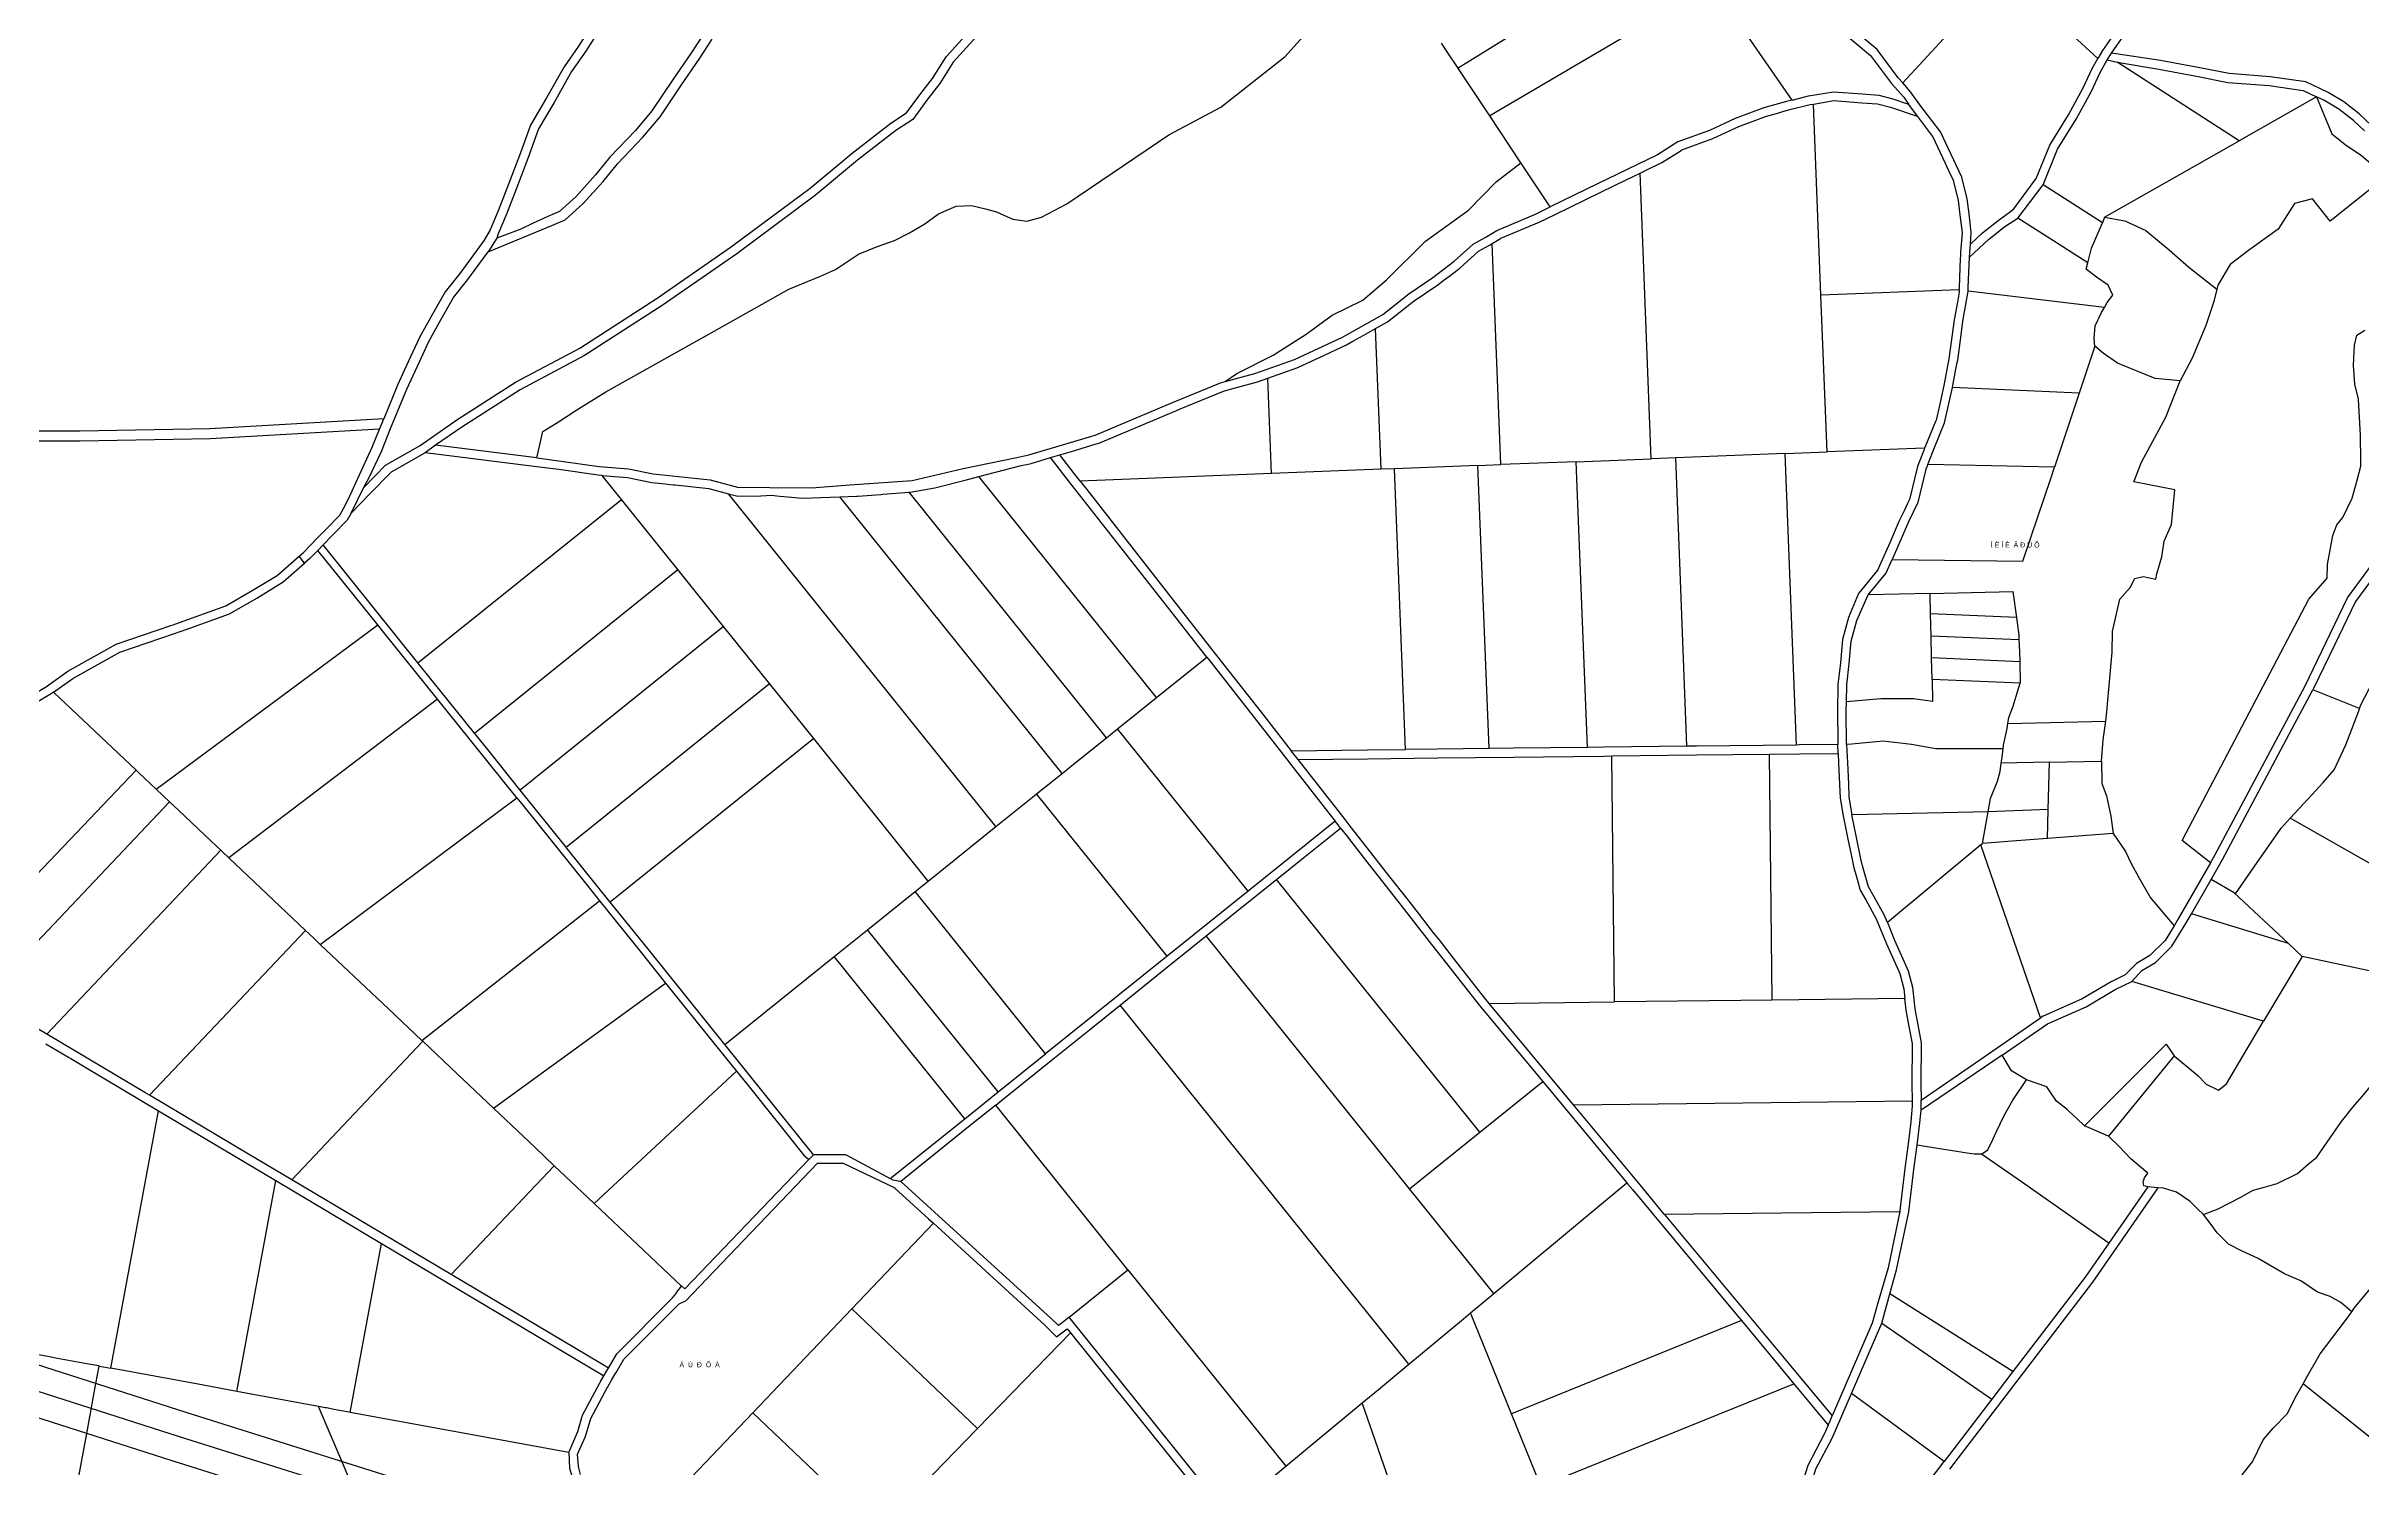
# Model space of a CAD drawing. Header units: metres. Extents: x 1082 to 7276, y 13258 to 20635.
# Drawn here: x 5555 to 6473, y 17154 to 17717 of the extents above; entities that cross this region are included whole.
import ezdxf

# ---------------------------------------------------------------- set-up
doc = ezdxf.new("R2010")
doc.units = ezdxf.units.M

msp = doc.modelspace()

# ---------------------------------------------------------------- linework, layer by layer
at = {"layer": '146'}
for points in [[(6373.79, 17714.699), (6377.69, 17720.42), (6381.78, 17726.461), (6387.44, 17732.94), (6392.58, 17737.93), (6399.64, 17743.1), (6406.5, 17748.221), (6416.24, 17752.44), (6430.49, 17756.359), (6444.63, 17759.44), (6456.41, 17762.529), (6469.29, 17765.4), (6474.68, 17767.43), (6483.73, 17770.92), (6507.37, 17780.609)], [(6216.36, 17771.711), (6114.62, 17708.699)], [(6431.2, 17760.75), (6431.77, 17760.221), (6429.65, 17759.76), (6415.07, 17755.75), (6404.74, 17751.269), (6397.56, 17745.91), (6390.31, 17740.609), (6384.9, 17735.35), (6379, 17728.59), (6374.8, 17722.381), (6370.23, 17715.711), (6368.42, 17712.539)], [(5790.43, 17756.949), (5788.47, 17753.65), (5785.94, 17749.4), (5779.95, 17740.619), (5771.71, 17726.67), (5769.82, 17723.69), (5765.88, 17717.461), (5760.12, 17709.269), (5753.1, 17696.92), (5746.8, 17686.141), (5742.39, 17674.09), (5737.43, 17660.949), (5733.96, 17652.09), (5730.77, 17644.57), (5728.38, 17640.481), (5723.07, 17633.279), (5718.72, 17627.289), (5712.92, 17620.07), (5707.86, 17611.16), (5702.84, 17602.19), (5698.32, 17592.231), (5694.08, 17583.051), (5688.56, 17569.641)], [(6231.1, 17750.981), (6233.27, 17747.769), (6242.88, 17741.9), (6254.76, 17731.68), (6266.82, 17723.301), (6278.27, 17713.721), (6286.49, 17702.69), (6291.38, 17697.199), (6293.32, 17694.49)], [(6215.56, 17741.84), (6127.18, 17689.82)], [(6247.15, 17696.109), (6215.56, 17741.84)], [(6291.02, 17702.869), (6331.29, 17746.68)], [(6368.42, 17712.539), (6331.29, 17746.68)], [(6291.02, 17702.869), (6289.21, 17704.91), (6280.83, 17716.15), (6269.73, 17725.43), (6256.91, 17734.449), (6253.11, 17737.721)], [(5680.49, 17542.32), (5689.31, 17551.301), (5703.07, 17559.039), (5717.54, 17569.31), (5740.88, 17584.18), (5766.4, 17597.74), (5797.06, 17617.519), (5826.52, 17637.94), (5857.7, 17661.119), (5874.31, 17675.029), (5889.63, 17686.891), (5895.93, 17691.019), (5901.62, 17698.68), (5906.2, 17704.65), (5911.6, 17713.24), (5925.17, 17728.131)], [(5927.8, 17725.82), (5914.4, 17711.109), (5909.08, 17702.65), (5904.42, 17696.58), (5898.37, 17688.44), (5891.67, 17684.039), (5876.5, 17672.301), (5859.87, 17658.359), (5828.56, 17635.1), (5799.01, 17614.609), (5768.16, 17594.721), (5742.65, 17581.15), (5719.49, 17566.4), (5709.15, 17559.16)], [(5774.69, 17724.85), (5768.79, 17715.51), (5763.08, 17707.4), (5756.14, 17695.17), (5749.97, 17684.641), (5745.67, 17672.881), (5740.69, 17659.699), (5737.2, 17650.769), (5733.91, 17642.99), (5733.49, 17641.289)], [(5749.32, 17554.211), (5751.71, 17564.641), (5757.83, 17568.529), (5765.21, 17573.18), (5776.71, 17580.33), (5817.48, 17603.19), (5849.24, 17621.019), (5861.75, 17626.301), (5867.76, 17628.94), (5876.88, 17634.961), (5884.01, 17637.85), (5891.15, 17640.369), (5897.15, 17643.381), (5903.15, 17647.019), (5908.65, 17650.91), (5915.66, 17654.06), (5921.67, 17654.31), (5927.18, 17652.94), (5931.57, 17651.699), (5934.7, 17650.32), (5938.09, 17648.82), (5943.6, 17648.08), (5949.48, 17649.59), (5959.49, 17654.869), (5999.99, 17682.231), (6020.5, 17693.279), (6033.62, 17703.57), (6046.12, 17713.359), (6056.61, 17725.15)], [(5729.94, 17635.92), (5755.3, 17646.269), (5760.48, 17648.539), (5767.71, 17655.01), (5775.57, 17663.789), (5781.29, 17670.789), (5791.39, 17681.31), (5798.14, 17689.369), (5806.68, 17702.119), (5813.67, 17712.279), (5818.88, 17720.199)], [(5815.4, 17722.18), (5810.35, 17714.519), (5803.37, 17704.369), (5794.93, 17691.769), (5788.41, 17683.981), (5778.29, 17673.44), (5772.53, 17666.391), (5764.88, 17657.84), (5758.29, 17651.949), (5753.65, 17649.92), (5747.86, 17647.211), (5742.93, 17644.91), (5733.49, 17641.289)], [(6114.62, 17708.699), (6110.54, 17714.83), (6108.04, 17718.6)], [(6372.13, 17711.981), (6373.79, 17714.699)], [(6476.78, 17686.17), (6471.99, 17690.6), (6465.97, 17695.369), (6459.67, 17699.119), (6450.85, 17703.31), (6436.76, 17705.279), (6420.4, 17706.58), (6408.85, 17708.859), (6393.18, 17711.789), (6373.79, 17714.699)], [(6127.18, 17689.82), (6115.07, 17708.019), (6114.62, 17708.699)], [(6317.82, 17638.881), (6322.67, 17643.471), (6329.41, 17648.779), (6333.18, 17651.551), (6334.99, 17652.881), (6343.87, 17664.981), (6349.27, 17678.18), (6356.74, 17690.269), (6362.6, 17700.94), (6366.14, 17708.58), (6368.42, 17712.539)], [(6346.65, 17662.519), (6352.4, 17676.59), (6359.76, 17688.5), (6365.73, 17699.35), (6369.25, 17706.971), (6372.13, 17711.981)], [(6372.13, 17711.981), (6375.98, 17711.08)], [(6424.37, 17679.949), (6375.98, 17711.08)], [(6375.98, 17711.08), (6392.57, 17708.35), (6408.19, 17705.42), (6419.93, 17703.109), (6436.38, 17701.801), (6449.84, 17699.92), (6455.15, 17697.4)], [(6247.15, 17696.109), (6244.86, 17695.539), (6235.87, 17692.99), (6224.6, 17688.789), (6214.35, 17684.019), (6201.86, 17679.461), (6193.78, 17674.391), (6169.97, 17662.869), (6151.21, 17653.69)], [(6247.15, 17696.109), (6253.57, 17697.699), (6263.49, 17699.391), (6274.98, 17698.51), (6281.52, 17698.01), (6287.12, 17696.58), (6293.32, 17694.49)], [(6255.58, 17694.49), (6255.63, 17694.5), (6263.65, 17695.859), (6274.71, 17695.019), (6280.95, 17694.539), (6286.12, 17693.221), (6296.69, 17689.66), (6296.93, 17689.58)], [(6317.82, 17638.881), (6318.18, 17643.619), (6317.28, 17650.949), (6316.49, 17656.93), (6314.41, 17665.461), (6305.94, 17683.44), (6297.8, 17694.199), (6294.12, 17699.381), (6291.02, 17702.869)], [(6455.15, 17697.4), (6461.19, 17682.66), (6466.94, 17678.01), (6472.82, 17674.231), (6476.57, 17670.961), (6482.06, 17665.18), (6460.48, 17648.09), (6453.49, 17656.881), (6446.34, 17655.019), (6439.93, 17644.9), (6428.13, 17636.42), (6420.86, 17630.801), (6415.95, 17622.67), (6415.59, 17621.131)], [(6455.15, 17697.4), (6424.37, 17679.949)], [(6474.17, 17683.82), (6469.71, 17687.94), (6463.98, 17692.481), (6458.03, 17696.029), (6455.15, 17697.4)], [(6139.53, 17671.25), (6127.18, 17689.82)], [(6186.82, 17667.131), (6189.29, 17668.33), (6195.48, 17671.32), (6202.68, 17675.84), (6203.41, 17676.301), (6215.69, 17680.779), (6225.95, 17685.56), (6236.95, 17689.66), (6240.07, 17690.539), (6245.73, 17692.15), (6254.29, 17694.269), (6255.58, 17694.49)], [(6258.55, 17618.731), (6255.58, 17694.49)], [(6296.93, 17689.58), (6293.32, 17694.49)], [(6313.43, 17620.869), (6313.45, 17621.42), (6313.62, 17625.801), (6313.91, 17633.15), (6314.01, 17634.5), (6314.09, 17635.481), (6314.69, 17643.539), (6313.8, 17650.5), (6313.06, 17656.289), (6311.09, 17664.289), (6310, 17666.609), (6307.96, 17670.93), (6302.93, 17681.609), (6296.93, 17689.58)], [(6370.99, 17649.699), (6424.37, 17679.949)], [(6022.28, 17584.44), (6026.91, 17587.69), (6041.3, 17594.85), (6054.42, 17603.26), (6064.67, 17610.789), (6076.93, 17616.699), (6086.3, 17624.731), (6101.79, 17640.16), (6118.79, 17652.461), (6129.78, 17663.619), (6139.53, 17671.25)], [(6151.21, 17653.69), (6139.53, 17671.25)], [(6128.14, 17639.18), (6131.53, 17641.199), (6131.63, 17641.26), (6141.18, 17645.269), (6146.83, 17647.641), (6153.17, 17650.75), (6171.51, 17659.721), (6181.09, 17664.359), (6186.82, 17667.131)], [(6191.25, 17553.83), (6186.82, 17667.131)], [(6336.7, 17649.289), (6346.65, 17662.519)], [(6370.21, 17647.359), (6346.65, 17662.519)], [(6022.28, 17584.44), (6034.04, 17587.619), (6049.78, 17593.231), (6068.79, 17602.09), (6084.74, 17611.029), (6095.18, 17619.26), (6104.57, 17625.67), (6113.1, 17632.131), (6120.69, 17638.981), (6125.34, 17641.58), (6130.05, 17644.391), (6145.37, 17650.83), (6151.21, 17653.69)], [(6317.44, 17633.711), (6324.96, 17640.82), (6331.53, 17645.99), (6336.7, 17649.289)], [(6364.38, 17631.481), (6349.75, 17640.891), (6336.7, 17649.289)], [(6370.99, 17649.699), (6370.21, 17647.359)], [(6370.99, 17649.699), (6379.07, 17648.231), (6387.45, 17644.32), (6396.7, 17636.641), (6404.45, 17629.85), (6415.59, 17621.131)], [(5733.49, 17641.289), (5729.94, 17635.92)], [(6364.38, 17631.481), (6365.89, 17637.369), (6370.21, 17647.359)], [(5680.49, 17542.32), (5682.54, 17545.81), (5687.66, 17556.76), (5691.29, 17565.789), (5697.75, 17581.449), (5701.96, 17590.56), (5706.41, 17600.391), (5711.34, 17609.199), (5716.24, 17617.81), (5721.9, 17624.859), (5726.3, 17630.92), (5729.94, 17635.92)], [(6081.9, 17605.42), (6086.69, 17608.109), (6095.51, 17615.07), (6097.25, 17616.44), (6106.61, 17622.83), (6109.15, 17624.75), (6111.36, 17626.42), (6112.07, 17626.961), (6115.33, 17629.43), (6122.74, 17636.119), (6127.09, 17638.551), (6128.14, 17639.18)], [(6131.57, 17551.49), (6128.14, 17639.18)], [(6316.89, 17620.24), (6316.95, 17621.76), (6317.44, 17633.711)], [(6317.44, 17633.711), (6317.82, 17638.881)], [(6370.95, 17613.76), (6372.08, 17615.75), (6374.36, 17618.68), (6372.49, 17622.69), (6367.86, 17625.84), (6363.74, 17628.981), (6364.38, 17631.481)], [(6313.43, 17620.869), (6258.55, 17618.731)], [(6260.98, 17556.551), (6258.55, 17618.731)], [(6313.43, 17620.869), (6313.38, 17619.85), (6312.68, 17615.94), (6311.42, 17608.9), (6309.33, 17593.5), (6307.49, 17583.551), (6305.64, 17575.49), (6304.19, 17569.19), (6303.97, 17568.65), (6301.85, 17563.449), (6300, 17558.9), (6299.68, 17558.07)], [(6310.74, 17582.07), (6310.92, 17582.84), (6312.5, 17591.43), (6312.78, 17592.94), (6314.01, 17601.971), (6314.87, 17608.359), (6316.86, 17619.471), (6316.89, 17620.24)], [(6370.95, 17613.76), (6316.89, 17620.24)], [(6367.24, 17598.5), (6366.93, 17601.539), (6367.31, 17606.551), (6369.83, 17611.801), (6370.95, 17613.76)], [(6415.59, 17621.131), (6414.43, 17616.16), (6411.15, 17606.65), (6405.73, 17593.769), (6401.06, 17584.74)], [(6039.14, 17585.721), (6051.11, 17589.99), (6056.84, 17592.66), (6059.66, 17593.971), (6070.38, 17598.971), (6072.94, 17600.4), (6077.21, 17602.789), (6081.9, 17605.42)], [(6084.08, 17549.631), (6081.9, 17605.42)], [(6413.06, 17393.6), (6401.76, 17402.4), (6452, 17498.16), (6459.37, 17506.519), (6459.39, 17511.91), (6461.54, 17523.43), (6463.18, 17527.56), (6465.57, 17530.56), (6469.22, 17538.19), (6471.24, 17545.32), (6472.63, 17550.83), (6472.64, 17553.33), (6472.54, 17562.981), (6471.7, 17577.391), (6470.34, 17583.41), (6469.73, 17590.93), (6470.12, 17598.82), (6471.14, 17602.83), (6474.27, 17604.82)], [(6367.24, 17598.5), (6360.98, 17579.801)], [(6401.06, 17584.74), (6391.06, 17585.67), (6376.17, 17591.731), (6370.42, 17595.76), (6367.24, 17598.5)], [(5956.65, 17555.35), (5961.28, 17556.74), (5971.08, 17559.68), (5971.85, 17559.91), (6002.7, 17572.891), (6004.21, 17573.51), (6021.6, 17580.641), (6022.9, 17580.99), (6027.32, 17582.18), (6035.08, 17584.279), (6039.14, 17585.721)], [(6040.61, 17547.93), (6039.14, 17585.721)], [(6371.51, 17449.74), (6372, 17453.449), (6372.75, 17462.481), (6374, 17477.16), (6374.24, 17485.32), (6377.12, 17498.119), (6381.21, 17502.769), (6383.09, 17506.391), (6386.35, 17507.141), (6391.36, 17506.119), (6391.74, 17508.119), (6393.76, 17514.881), (6394.65, 17521.141), (6397.55, 17527.769), (6398.84, 17541.551), (6382.69, 17544.609), (6385.72, 17552.49), (6395.28, 17570.369), (6401.06, 17584.74)], [(5749.32, 17554.211), (5753.23, 17553.721), (5773.98, 17550.75), (5785.68, 17549.891), (5795.48, 17547.891), (5818.08, 17545.41), (5828.9, 17542.57), (5841.58, 17542.461), (5858.16, 17542.24), (5873.37, 17543.5), (5898.15, 17545.16), (5918.31, 17549.92), (5939.6, 17554.33), (5944.41, 17555.33), (5970.66, 17563.211), (6001.36, 17576.119), (6020.48, 17583.961), (6022.28, 17584.44)], [(6300.93, 17551.609), (6301.31, 17552.57), (6303.26, 17557.609), (6307.54, 17568.131), (6310.74, 17582.07)], [(6360.98, 17579.801), (6310.74, 17582.07)], [(6360.98, 17579.801), (6351.14, 17550.44)], [(5688.56, 17569.641), (5619.64, 17565.711), (5568.1, 17564.76), (5516.26, 17564.81)], [(5686.95, 17565.551), (5688.56, 17569.641)], [(5686.95, 17565.551), (5619.79, 17561.711), (5568.14, 17560.76), (5516.29, 17560.81)], [(5654.97, 17515.15), (5656.83, 17516.801), (5662.33, 17522.4), (5665.78, 17525.91), (5671.21, 17531.49), (5672.57, 17534.119), (5674.57, 17537.99), (5678.91, 17547.49), (5684, 17558.359), (5686.95, 17565.551)], [(5709.15, 17559.16), (5705.04, 17556.141)], [(5749.32, 17554.211), (5709.15, 17559.16)], [(6299.68, 17558.07), (6260.98, 17556.551)], [(6299.68, 17558.07), (6299.45, 17557.471), (6297.5, 17552.449), (6296.85, 17550.769), (6293.64, 17537.67), (6292.86, 17536.029), (6291.51, 17533.19), (6289.47, 17528.9), (6285.85, 17520.481), (6281.83, 17511.32), (6281.14, 17509.74), (6273.44, 17500.44), (6269.5, 17490.85), (6267.04, 17482.08), (6266.28, 17472.92), (6265.27, 17464.33), (6265.12, 17453.68), (6265.2, 17441.449), (6265.24, 17440.471)], [(5705.04, 17556.141), (5691.46, 17548.5), (5682.89, 17539.769), (5675.65, 17532.301)], [(5775.22, 17547.15), (5773.6, 17547.269), (5758.01, 17549.5), (5753.5, 17550.15), (5705.04, 17556.141)], [(5924.53, 17546.75), (5941.36, 17551.119), (5944.17, 17551.699), (5945.28, 17551.94), (5953.05, 17554.269)], [(5953.05, 17554.269), (5956.65, 17555.35)], [(6014.98, 17475.141), (6002.26, 17491.381), (5960.2, 17545.131), (5953.05, 17554.269)], [(5964.77, 17544.961), (5962.96, 17547.289), (5962.37, 17548.039), (5956.65, 17555.35)], [(6040.61, 17547.93), (5964.77, 17544.961)], [(6084.08, 17549.631), (6040.61, 17547.93)], [(6089.48, 17549.84), (6084.08, 17549.631)], [(6122.53, 17551.141), (6089.48, 17549.84)], [(6093.84, 17438.519), (6089.48, 17549.84)], [(6122.53, 17551.141), (6131.57, 17551.49)], [(6126.92, 17438.9), (6122.53, 17551.141)], [(6161.49, 17552.66), (6131.57, 17551.49)], [(6161.49, 17552.66), (6191.25, 17553.83)], [(6165.92, 17439.34), (6161.49, 17552.66)], [(6200.95, 17554.211), (6191.25, 17553.83)], [(6244.36, 17555.9), (6200.95, 17554.211)], [(6205.43, 17439.789), (6200.95, 17554.211)], [(6244.36, 17555.9), (6260.98, 17556.551)], [(6248.88, 17440.289), (6244.36, 17555.9)], [(6300.93, 17551.609), (6300.19, 17549.711), (6296.96, 17536.49), (6293.33, 17528.859), (6289.06, 17519.08), (6286.77, 17513.869)], [(6286.77, 17513.869), (6338.65, 17513.141), (6341.93, 17522.949), (6349.8, 17546.449), (6351.14, 17550.44)], [(6351.14, 17550.44), (6300.93, 17551.609)], [(5675.65, 17532.301), (5680.49, 17542.32)], [(5782.81, 17537.711), (5775.22, 17547.15)], [(5775.22, 17547.15), (5785.2, 17546.41), (5794.94, 17544.43), (5799.02, 17543.981), (5803.52, 17543.49), (5804.1, 17543.42), (5817.44, 17541.961), (5825.3, 17539.9)], [(5825.3, 17539.9), (5828.43, 17539.07), (5836.08, 17539.01), (5842.17, 17539.369), (5845.66, 17538.971), (5850.33, 17538.539), (5854.5, 17538.15), (5865.62, 17538.56), (5869.47, 17538.711)], [(5931.38, 17407.93), (5825.3, 17539.9)], [(5869.47, 17538.711), (5876.07, 17538.971), (5876.65, 17539.01), (5885.66, 17539.711), (5886.53, 17539.779), (5896.98, 17540.57)], [(5957.63, 17429.039), (5869.47, 17538.711)], [(5896.98, 17540.57), (5897.3, 17540.6), (5907.12, 17542.231), (5919.23, 17545.369), (5924.53, 17546.75)], [(5975.25, 17443.199), (5896.98, 17540.57)], [(5995, 17459.08), (5924.53, 17546.75)], [(5964.77, 17544.961), (5967.35, 17541.67), (6005.02, 17493.539), (6018.37, 17476.481), (6036.5, 17453.31), (6048.48, 17438.01)], [(6413.06, 17393.6), (6414.78, 17396.6), (6450.46, 17463.56), (6467.35, 17498.67), (6477.31, 17512.141), (6484.31, 17527.42), (6488.96, 17547.279), (6492.37, 17546.49), (6487.64, 17526.289), (6480.54, 17510.789), (6470.5, 17497.16), (6462.22, 17479.94), (6453.95, 17462.75), (6453.67, 17462.16)], [(5675.65, 17532.301), (5674.09, 17529.42), (5668.28, 17523.461), (5664.54, 17519.66)], [(5702.15, 17472.869), (5782.81, 17537.711)], [(5805.21, 17509.84), (5782.81, 17537.711)], [(5525.52, 17437.731), (5531.48, 17445.08), (5537.84, 17451.269), (5545.87, 17458.09), (5554.81, 17463.551), (5563.33, 17469.619), (5582.42, 17480.33), (5604.14, 17487.66), (5605.05, 17487.99), (5607.56, 17488.891), (5625.95, 17495.519), (5636.45, 17501.59), (5646.34, 17507.519), (5654.97, 17515.15)], [(5557.65, 17461.279), (5565.21, 17466.66), (5583.85, 17477.119), (5605.61, 17484.461), (5607.84, 17485.279), (5610.27, 17486.15), (5627.43, 17492.33), (5638.2, 17498.57), (5648.74, 17504.981), (5657.15, 17512.42)], [(5657.15, 17512.42), (5654.97, 17515.15)], [(5662.42, 17517.5), (5659.24, 17514.26), (5657.15, 17512.42)], [(5664.54, 17519.66), (5662.42, 17517.5)], [(5686.23, 17487.891), (5662.42, 17517.5)], [(5702.15, 17472.869), (5684.97, 17494.24), (5664.54, 17519.66)], [(6277.26, 17499.82), (6284.31, 17508.26), (6286.77, 17513.869)], [(5724.55, 17445), (5805.21, 17509.84)], [(5823.37, 17487.25), (5805.21, 17509.84)], [(6268.67, 17457.41), (6268.76, 17464.1), (6269.76, 17472.57), (6270.5, 17481.461), (6272.81, 17489.711), (6277.26, 17499.82)], [(6301.81, 17500.41), (6277.26, 17499.82)], [(6301.81, 17500.41), (6334.65, 17501.199), (6336.15, 17490.869)], [(6302, 17492.35), (6301.81, 17500.41)], [(5598.3, 17422.82), (5686.23, 17487.891)], [(5709.91, 17458.43), (5688.13, 17485.519), (5686.23, 17487.891)], [(5823.37, 17487.25), (5742.72, 17422.41)], [(5841.54, 17464.65), (5823.37, 17487.25)], [(6302.22, 17483.461), (6302, 17492.35)], [(6336.15, 17490.869), (6302, 17492.35)], [(6336.15, 17490.869), (6336.99, 17483.801), (6337.06, 17481.949)], [(6472.18, 17454.83), (6472.72, 17456.26), (6477.48, 17465.301), (6480.94, 17473.06), (6482.24, 17475.961), (6483.28, 17489.56)], [(5995, 17459.08), (6014.98, 17475.141)], [(6014.98, 17475.141), (6015.61, 17474.32), (6033.74, 17451.15), (6045.12, 17436.619), (6049.23, 17431.41), (6064.28, 17412.131), (6065.85, 17410.119)], [(6302.43, 17474.859), (6302.22, 17483.461)], [(6337.06, 17481.949), (6302.22, 17483.461)], [(6302.63, 17466.269), (6302.43, 17474.859)], [(6337.45, 17473.34), (6302.43, 17474.859)], [(6337.06, 17481.949), (6337.25, 17477.4), (6337.45, 17473.34)], [(5724.55, 17445), (5706.98, 17466.859), (5702.15, 17472.869)], [(6302.63, 17466.269), (6302.84, 17457.609), (6295.24, 17458.551), (6282.32, 17458.551), (6268.67, 17457.41)], [(6337.5, 17464.76), (6302.63, 17466.269)], [(6337.45, 17473.34), (6337.5, 17464.76)], [(5557.65, 17461.279), (5556.73, 17460.619), (5555.06, 17459.6), (5554.62, 17459.33), (5554.42, 17459.211), (5547.93, 17455.24), (5540.19, 17448.68), (5534.07, 17442.711), (5528.36, 17435.68), (5525.96, 17432.721), (5516.07, 17420.26), (5510.4, 17410.619), (5505.53, 17398.68), (5501.69, 17386.269), (5501.52, 17385.721), (5500.71, 17383.08), (5500.46, 17381.92), (5497.83, 17369.279), (5497.36, 17367.01), (5496.45, 17362.49), (5496.08, 17360.66)], [(5590.42, 17430.279), (5557.65, 17461.279)], [(5709.91, 17458.43), (5627.12, 17395.56)], [(5741.35, 17419.32), (5712.13, 17455.67), (5709.91, 17458.43)], [(5760.88, 17399.81), (5841.54, 17464.65)], [(5859.1, 17442.81), (5841.54, 17464.65)], [(5979.62, 17446.711), (5995, 17459.08)], [(6268.75, 17440.5), (6268.62, 17453.67), (6268.67, 17457.41)], [(6332.73, 17448.881), (6333.12, 17451.17), (6334.83, 17455.699), (6336.38, 17460.961), (6337.5, 17464.76)], [(6413.28, 17386.949), (6417.85, 17394.91), (6445.5, 17446.82), (6453.67, 17462.16)], [(6472.18, 17454.83), (6453.67, 17462.16)], [(6330.8, 17438.75), (6331, 17440.25), (6332.37, 17446.779), (6332.73, 17448.881)], [(6332.73, 17448.881), (6371.51, 17449.74)], [(6369.87, 17433.92), (6370.51, 17442.279), (6371.51, 17449.74)], [(6444.63, 17411.221), (6451.79, 17418.981), (6457.69, 17425.391), (6462.07, 17430.41), (6466.68, 17440.41), (6469.09, 17446.6), (6471.83, 17453.9), (6472.18, 17454.83)], [(5742.72, 17422.41), (5729.28, 17439.131), (5724.55, 17445)], [(5859.1, 17442.81), (5778.44, 17377.971)], [(5904.5, 17386.33), (5859.1, 17442.81)], [(5957.63, 17429.039), (5962.14, 17432.66), (5975.25, 17443.199)], [(5975.25, 17443.199), (5979.62, 17446.711)], [(6031.34, 17382.381), (5979.62, 17446.711)], [(6048.48, 17438.01), (6078.64, 17438.35), (6093.84, 17438.519)], [(6051.19, 17434.539), (6048.48, 17438.01)], [(6126.92, 17438.9), (6106.38, 17438.67), (6093.84, 17438.519)], [(6165.92, 17439.34), (6136.57, 17439.01), (6126.92, 17438.9)], [(6205.43, 17439.789), (6172.47, 17439.42), (6165.92, 17439.34)], [(6248.88, 17440.289), (6209.19, 17439.84), (6205.43, 17439.789)], [(6265.24, 17440.471), (6249.98, 17440.301), (6248.88, 17440.289)], [(6265.41, 17436.981), (6265.24, 17440.471)], [(6330.8, 17438.75), (6304.16, 17438.731), (6294.5, 17440.49), (6283.21, 17441.859), (6270.79, 17440.69), (6268.75, 17440.5)], [(6268.75, 17440.5), (6269.08, 17433.289), (6269.46, 17424.859), (6269.63, 17419.57), (6270.81, 17412.59)], [(6330.05, 17433.039), (6330.37, 17435.49), (6330.8, 17438.75)], [(5513.91, 17350.06), (5590.42, 17430.279)], [(5598.3, 17422.82), (5596.06, 17424.94), (5591.35, 17429.4), (5590.42, 17430.279)], [(5947.52, 17420.91), (5957.63, 17429.039)], [(6051.19, 17434.539), (6078.68, 17434.85), (6106.42, 17435.17), (6136.61, 17435.51), (6172.51, 17435.92), (6175.57, 17435.949)], [(6126.99, 17337.81), (6125.27, 17339.869), (6112.85, 17355.74), (6107.1, 17363.09), (6104.94, 17365.859), (6098.92, 17373.551), (6094.27, 17379.49), (6087.56, 17388.07), (6075.3, 17403.731), (6073.33, 17406.25), (6071.47, 17408.619), (6069.81, 17410.74), (6067.04, 17414.289), (6051.19, 17434.539)], [(6175.57, 17435.949), (6209.23, 17436.34), (6238.09, 17436.67)], [(6176.68, 17338.381), (6175.57, 17435.949)], [(6238.09, 17436.67), (6250.02, 17436.801), (6265.41, 17436.981)], [(6239.2, 17339.09), (6238.09, 17436.67)], [(6265.41, 17436.981), (6265.58, 17433.131), (6265.97, 17424.731), (6266.15, 17419.221), (6267.33, 17412.16), (6269.1, 17403.57), (6271.03, 17394.231), (6271.58, 17391.539), (6272.46, 17388.551), (6272.47, 17388.51), (6274.17, 17382.721), (6276.34, 17378.83), (6280.47, 17371.4), (6284.57, 17361.5), (6289.88, 17349.619), (6291.49, 17343.6), (6291.89, 17339.69)], [(6325.85, 17419.06), (6328.62, 17425.949), (6329.62, 17429.84), (6330.05, 17433.039)], [(6349.17, 17433.461), (6330.05, 17433.039)], [(6348.71, 17414.711), (6349.17, 17433.461)], [(6349.17, 17433.461), (6369.87, 17433.92)], [(6369.87, 17433.92), (6370.01, 17425.09), (6371.77, 17420.07), (6373.53, 17412.039), (6374.51, 17405.221)], [(5603.61, 17417.789), (5598.3, 17422.82)], [(5663.42, 17361.211), (5741.35, 17419.32)], [(5741.35, 17419.32), (5743.15, 17417.08), (5769.64, 17384.131), (5774.15, 17378.519)], [(5760.88, 17399.81), (5742.72, 17422.41)], [(5931.38, 17407.93), (5945.92, 17419.619), (5947.52, 17420.91)], [(5999.24, 17356.57), (5947.52, 17420.91)], [(5603.61, 17417.789), (5530.3, 17340.31)], [(5623.97, 17398.539), (5620.14, 17402.16), (5607.12, 17414.481), (5603.61, 17417.789)], [(6065.85, 17410.119), (6031.34, 17382.381)], [(6068.01, 17407.369), (6067.05, 17408.59), (6065.85, 17410.119)], [(6324.9, 17413.789), (6270.81, 17412.59)], [(6284.89, 17369.859), (6283.62, 17372.92), (6279.63, 17380.119), (6277.42, 17384.08), (6274.98, 17392.391), (6274.42, 17395.1), (6272.53, 17404.269), (6270.81, 17412.59)], [(6322.62, 17401.17), (6324.9, 17413.789)], [(6324.9, 17413.789), (6325.85, 17419.06)], [(6348.71, 17414.711), (6324.9, 17413.789)], [(6348.43, 17403.18), (6348.71, 17414.711)], [(6422.38, 17381.631), (6422.92, 17381.32), (6430.36, 17392), (6441.02, 17407.31), (6444.63, 17411.221)], [(6495.14, 17382.619), (6444.63, 17411.221)], [(5904.5, 17386.33), (5931.38, 17407.93)], [(6042.66, 17386.99), (6054.17, 17396.24), (6068.01, 17407.369)], [(6068.01, 17407.369), (6070.36, 17404.359), (6072.55, 17401.57), (6077.94, 17394.67), (6084.8, 17385.91), (6091.52, 17377.33), (6096.17, 17371.391), (6104.14, 17361.199), (6110.1, 17353.59), (6122.55, 17337.67), (6124.29, 17335.58), (6148.24, 17306.769)], [(6321.98, 17400.641), (6322.62, 17401.17)], [(6348.43, 17403.18), (6334.43, 17402.09), (6322.62, 17401.17)], [(6374.51, 17405.221), (6348.43, 17403.18)], [(6374.51, 17405.221), (6379.31, 17398.119), (6381.57, 17393.35), (6384.59, 17387.711), (6389.23, 17379.68), (6398.6, 17368.56)], [(5554.98, 17325.631), (5623.97, 17398.539)], [(5627.12, 17395.56), (5624.52, 17398.019), (5623.97, 17398.539)], [(5657.54, 17366.779), (5627.12, 17395.56)], [(5778.44, 17377.971), (5761.09, 17399.551), (5760.88, 17399.81)], [(6321.98, 17400.641), (6284.89, 17369.859)], [(6345.69, 17332.109), (6321.98, 17400.641)], [(6413.06, 17393.6), (6400.28, 17371.289), (6398.6, 17368.56)], [(5899.36, 17382.199), (5904.5, 17386.33)], [(6014.8, 17364.59), (6033.53, 17379.65), (6042.66, 17386.99)], [(6123.26, 17286.699), (6042.66, 17386.99)], [(6405.46, 17373.301), (6413.28, 17386.949)], [(6422.38, 17381.631), (6413.28, 17386.949)], [(5703.69, 17323.119), (5774.15, 17378.519)], [(5774.15, 17378.519), (5790.68, 17357.949), (5800.38, 17345.9)], [(5823.85, 17321.49), (5793.65, 17359.051), (5778.44, 17377.971)], [(5880.48, 17367.019), (5899.36, 17382.199)], [(5951.08, 17317.859), (5899.36, 17382.199)], [(6031.34, 17382.381), (5999.24, 17356.57)], [(6444.04, 17361.619), (6422.38, 17381.631)], [(5595.7, 17301.41), (5657.54, 17366.779)], [(5663.42, 17361.211), (5661.3, 17363.221), (5659.04, 17365.359), (5657.54, 17366.779)], [(5867.27, 17356.391), (5880.48, 17367.019)], [(5932.21, 17302.68), (5880.48, 17367.019)], [(5980.61, 17337.1), (6001.43, 17353.84), (6002.58, 17354.769), (6014.8, 17364.59)], [(6095.4, 17264.301), (6014.8, 17364.59)], [(6284.89, 17369.859), (6287.78, 17362.891), (6293.19, 17350.789), (6294.92, 17344.231), (6295.82, 17335.609), (6296.97, 17329.269), (6298.27, 17322.19), (6298.18, 17305.859), (6298.31, 17299.42)], [(6398.6, 17368.56), (6395.01, 17362.721), (6389.04, 17356.859), (6383.65, 17353.59), (6379.18, 17349.119), (6373.61, 17346.33), (6362.12, 17339.57), (6352.42, 17335.301), (6346.64, 17332.76), (6345.69, 17332.109)], [(6381.86, 17346.539), (6385.82, 17350.81), (6391.21, 17354.07), (6397.77, 17360.519), (6403.29, 17369.51), (6405.46, 17373.301)], [(6444.04, 17361.619), (6405.46, 17373.301)], [(5703.69, 17323.119), (5693.3, 17332.949), (5692.71, 17333.5), (5663.42, 17361.211)], [(5823.85, 17321.49), (5867.27, 17356.391)], [(5918.99, 17292.06), (5867.27, 17356.391)], [(5999.24, 17356.57), (5951.08, 17317.859)], [(6449.35, 17356.461), (6434.09, 17330.731)], [(6449.35, 17356.461), (6444.04, 17361.619)], [(6481.05, 17349.67), (6449.35, 17356.461)], [(5732.12, 17296.221), (5800.38, 17345.9)], [(5800.38, 17345.9), (5816.75, 17325.529), (5828.44, 17310.981)], [(6330.45, 17317.34), (6348.35, 17329.69), (6363.72, 17336.449), (6375.29, 17343.26), (6381.86, 17346.539)], [(6434.09, 17330.731), (6381.86, 17346.539)], [(6410.24, 17254.09), (6416.15, 17256.359), (6425.05, 17261), (6429.94, 17263.769), (6433.96, 17264.769), (6439.47, 17266.41), (6447.5, 17270.301), (6451.76, 17274.07), (6455.27, 17276.83), (6459.28, 17282.731), (6465.04, 17291.01), (6469.68, 17296.789), (6473.19, 17300.93), (6478.2, 17306.949), (6485.22, 17317.24), (6491.86, 17326.529), (6495.37, 17331.801), (6496.24, 17339.58), (6484.45, 17346.481), (6481.56, 17348.359), (6481.05, 17349.67)], [(5554.98, 17325.631), (5549.16, 17329.09), (5530.3, 17340.31)], [(5931.26, 17297.43), (5934.4, 17299.949), (5953.28, 17315.131), (5968.43, 17327.31), (5980.61, 17337.1)], [(6095.07, 17194.69), (5980.61, 17337.1)], [(6126.99, 17337.81), (6176.68, 17338.381)], [(6160.38, 17297.631), (6126.99, 17337.81)], [(6239.2, 17339.09), (6226.72, 17338.949), (6176.68, 17338.381)], [(6291.89, 17339.69), (6239.2, 17339.09)], [(6294.87, 17299.16), (6294.68, 17305.82), (6294.8, 17321.881), (6293.53, 17328.631), (6292.36, 17335.119), (6291.89, 17339.69)], [(6298.31, 17299.42), (6321.56, 17315.461), (6345.69, 17332.109)], [(6398.58, 17316.981), (6407.96, 17309.18), (6411.35, 17305.789), (6416.25, 17303.41), (6419.38, 17305.92), (6434.09, 17330.731)], [(5554.53, 17321.82), (5563.55, 17316.461), (5563.68, 17316.381), (5564.5, 17315.891), (5570.37, 17312.4), (5599.19, 17295.26)], [(5595.7, 17301.41), (5593.89, 17302.481), (5554.98, 17325.631)], [(5652.09, 17267.859), (5704.05, 17322.779)], [(5704.05, 17322.779), (5703.69, 17323.119)], [(5732.12, 17296.221), (5717.66, 17309.9), (5704.05, 17322.779)], [(5858.99, 17277.731), (5858.62, 17278.231), (5823.85, 17321.49)], [(6363.02, 17289.279), (6395.41, 17321.59), (6398.58, 17316.981)], [(5772.01, 17258.481), (5828.44, 17310.981)], [(5828.44, 17310.981), (5832.51, 17305.92), (5855.11, 17277.81), (5857.18, 17275.85)], [(5932.21, 17302.68), (5951.08, 17317.859)], [(6330.45, 17317.34), (6298.31, 17295.461)], [(6340.05, 17307.481), (6334.09, 17311.019), (6330.45, 17317.34)], [(6398.58, 17316.981), (6372.63, 17285.16)], [(5652.09, 17267.859), (5635.58, 17277.68), (5595.7, 17301.41)], [(5918.99, 17292.06), (5932.21, 17302.68)], [(6123.26, 17286.699), (6148.24, 17306.769)], [(6148.24, 17306.769), (6181.61, 17266.619)], [(6322.21, 17278.07), (6324.7, 17279.769), (6326.71, 17283.789), (6328.08, 17286.68), (6331.22, 17293.33), (6334.72, 17299.481), (6340.05, 17307.481)], [(6363.02, 17289.279), (6360.06, 17292.211), (6356.89, 17295.08), (6356.17, 17295.721), (6352.03, 17298.981), (6349.52, 17302.75), (6348.18, 17304.69), (6340.05, 17307.481)], [(6469.1, 17215.481), (6469.97, 17216.881), (6477.8, 17226.289), (6538.88, 17299.93)], [(5580.35, 17193.141), (5599.19, 17295.26)], [(5599.19, 17295.26), (5645.77, 17267.551)], [(5756.22, 17273.42), (5748.57, 17280.66), (5732.12, 17296.221)], [(5889.48, 17268.33), (5918.99, 17292.06)], [(5931.26, 17297.43), (5921.18, 17289.33), (5893.63, 17267.18)], [(5983.74, 17232.141), (5931.26, 17297.43)], [(6160.38, 17297.631), (6294.87, 17299.16)], [(6196.44, 17254.25), (6186.8, 17265.85), (6184.87, 17268.17), (6160.38, 17297.631)], [(6289.89, 17255.31), (6289.98, 17255.711), (6291.02, 17264.5), (6291.96, 17272.32), (6293.22, 17282.06), (6294.35, 17290.85), (6294.51, 17292.551), (6294.93, 17297.09), (6294.87, 17299.16)], [(6296.68, 17281.519), (6297.83, 17290.461), (6298.31, 17295.461)], [(6298.31, 17295.461), (6298.31, 17299.42)], [(6095.4, 17264.301), (6123.26, 17286.699)], [(6372.63, 17285.16), (6363.02, 17289.279)], [(6388.2, 17265.039), (6386.67, 17265.5), (6386.29, 17267.01), (6386.92, 17268.641), (6388.17, 17270.519), (6384.91, 17273.279), (6381.52, 17276.16), (6376.88, 17281.051), (6372.63, 17285.16)], [(5715.35, 17230.231), (5756.22, 17273.42)], [(5772.01, 17258.481), (5767.26, 17262.981), (5756.22, 17273.42)], [(5766.65, 17150.92), (5765.78, 17154.09), (5765.48, 17159.051), (5765.59, 17159.289), (5768.41, 17165.83), (5768.83, 17166.93), (5770.71, 17173.18), (5777.33, 17185.58), (5777.29, 17185.51), (5777.51, 17185.9), (5777.6, 17186.06), (5778.95, 17188.359), (5780.25, 17190.6), (5780.71, 17191.391), (5783.81, 17196.711), (5805.76, 17218.67), (5808.02, 17219.66), (5808.06, 17219.619), (5860.65, 17274.41), (5865.95, 17274.41), (5866.05, 17274.41), (5870.17, 17274.41), (5870.76, 17274.41), (5891.25, 17264.609), (5891.33, 17264.539), (5904.61, 17252.42), (5906.6, 17250.6)], [(5857.18, 17275.85), (5807.97, 17224.57), (5806.8, 17225.699), (5806.73, 17225.631)], [(5857.18, 17275.85), (5858.99, 17277.731)], [(5858.99, 17277.731), (5859.15, 17277.91), (5865.95, 17277.91), (5866.05, 17277.91), (5870.17, 17277.91), (5871.64, 17277.91), (5889.48, 17268.33)], [(6285.92, 17222.619), (6288.55, 17232.09), (6293.43, 17255.141), (6295.43, 17271.891), (6296.68, 17281.519)], [(6322.21, 17278.07), (6319.31, 17278.01), (6315.67, 17278.51), (6311.66, 17279.269), (6305.51, 17280.141), (6296.68, 17281.519)], [(6372.72, 17242.731), (6338.05, 17266.99), (6322.21, 17278.07)], [(5630.33, 17183.91), (5645.77, 17267.551)], [(5645.77, 17267.551), (5687.64, 17242.641)], [(5715.35, 17230.231), (5652.09, 17267.859)], [(5893.63, 17267.18), (5893.61, 17267.16), (5893.22, 17267.231), (5890.65, 17267.711), (5889.48, 17268.33)], [(5957.65, 17211.17), (5956.23, 17210.039), (5953.21, 17212.801), (5906.97, 17255), (5893.63, 17267.18)], [(6128.81, 17222.731), (6095.4, 17264.301)], [(6128.81, 17222.731), (6169.98, 17256.961), (6181.61, 17266.619)], [(6181.61, 17266.619), (6181.89, 17266.279), (6183.82, 17263.949), (6225.42, 17213.9), (6227.01, 17212)], [(6392.16, 17264.609), (6366.21, 17227.211), (6309.54, 17153.119)], [(6388.2, 17265.039), (6372.72, 17242.731)], [(6392.16, 17264.609), (6388.2, 17265.039)], [(6410.24, 17254.09), (6407.87, 17256.35), (6404.99, 17259.24), (6399.59, 17263), (6394.45, 17264.5), (6392.16, 17264.609)], [(5806.73, 17225.631), (5772.01, 17258.481)], [(6196.44, 17254.25), (6289.89, 17255.31)], [(6196.44, 17254.25), (6228.12, 17216.141), (6245.97, 17194.66), (6262.99, 17174.18)], [(6289.89, 17255.31), (6285.16, 17232.93), (6281.29, 17219.44), (6278.86, 17210.949), (6262.99, 17174.18)], [(6469.1, 17215.481), (6464.71, 17219.119), (6460.45, 17221.619), (6455.43, 17223.25), (6448.9, 17227.769), (6442.38, 17230.519), (6431.72, 17236.789), (6425.57, 17239.551), (6420.17, 17242.31), (6415.65, 17246.82), (6412.89, 17250.711), (6410.24, 17254.09)], [(5874.23, 17216.631), (5906.6, 17250.6)], [(5906.6, 17250.6), (5950.82, 17210.24), (5955.41, 17205.57), (5959.65, 17208.68), (5960.89, 17207.15)], [(5675.27, 17175.619), (5687.64, 17242.641)], [(5687.64, 17242.641), (5775.49, 17190.391), (5775.61, 17190.31), (5775.92, 17190.131)], [(6372.72, 17242.731), (6363.39, 17229.269), (6334.72, 17191.801)], [(5777.69, 17193.15), (5774.68, 17194.94), (5715.35, 17230.231)], [(5960.38, 17213.369), (5983.74, 17232.141)], [(5983.74, 17232.141), (6046.37, 17154.211)], [(5777.69, 17193.15), (5781.02, 17198.859), (5803.13, 17221), (5804.44, 17222.68), (5804.58, 17222.859), (5804.88, 17223.25), (5806.73, 17225.631)], [(6119.62, 17215.1), (6128.81, 17222.731)], [(6282.67, 17210.949), (6285.92, 17222.619)], [(6334.72, 17191.801), (6285.92, 17222.619)], [(5835, 17175.449), (5874.23, 17216.631)], [(5924.06, 17169.17), (5874.23, 17216.631)], [(5960.38, 17213.369), (5957.65, 17211.17)], [(6031.2, 17141.609), (6022.91, 17135.56), (5960.38, 17213.369)], [(6095.07, 17194.69), (6116.77, 17212.731), (6119.62, 17215.1)], [(6135.88, 17175.019), (6119.62, 17215.1)], [(6227.01, 17212), (6135.88, 17175.019)], [(6227.01, 17212), (6241.53, 17194.519), (6247.79, 17186.99)], [(6270.64, 17183.06), (6282.67, 17210.949)], [(6282.67, 17210.949), (6326.34, 17180.85)], [(6449.78, 17186.92), (6451.44, 17189.881), (6456.57, 17198.789), (6466.6, 17212.09), (6469.1, 17215.481)], [(5575.74, 17193.99), (5575.61, 17194.01), (5570.81, 17194.9), (5559.2, 17197.039), (5556.03, 17197.631), (5532.42, 17201.981)], [(5960.89, 17207.15), (5924.06, 17169.17)], [(5960.89, 17207.15), (6022.28, 17130.76), (6027.22, 17134.369)], [(5563.44, 17127.381), (5570.8, 17167.269), (5574.46, 17187.1), (5575.74, 17193.99)], [(5575.74, 17193.99), (5580.35, 17193.141)], [(5630.33, 17183.91), (5615.04, 17186.74), (5580.35, 17193.141)], [(5761.94, 17159.631), (5762, 17159.82), (5762.37, 17160.68), (5765.17, 17167.16), (5765.52, 17168.06), (5767.46, 17174.519), (5774.27, 17187.289), (5774.36, 17187.449), (5774.49, 17187.67), (5774.58, 17187.82), (5775.92, 17190.131)], [(5775.92, 17190.131), (5777.23, 17192.369), (5777.69, 17193.15)], [(6076.67, 17179.4), (6083.07, 17184.721), (6095.07, 17194.69)], [(6334.72, 17191.801), (6326.34, 17180.85)], [(5662.76, 17177.93), (5630.33, 17183.91)], [(6147.53, 17146.301), (6247.79, 17186.99)], [(6243.76, 17116.43), (6248.45, 17127.269), (6252.56, 17140), (6256.59, 17153.24), (6263, 17165.381), (6270.64, 17183.06)], [(6247.79, 17186.99), (6261.43, 17170.58)], [(6307.42, 17156.109), (6270.64, 17183.06)], [(6326.34, 17180.85), (6307.42, 17156.109)], [(6329.74, 17021.33), (6334.14, 17026.699), (6340.16, 17033.859), (6347.05, 17040.141), (6353.7, 17045.91), (6360.84, 17053.69), (6366.6, 17063.109), (6381.02, 17080.81), (6384.65, 17085.949), (6392.29, 17097.25), (6397.56, 17105.16), (6406.33, 17120.471), (6413.34, 17131.641), (6420.99, 17145.949), (6425.62, 17150.84), (6429.76, 17155.99), (6433.89, 17164.65), (6437.9, 17169.289), (6443.54, 17175.19), (6446.8, 17181.59), (6449.78, 17186.92)], [(6504.41, 17143.16), (6449.78, 17186.92)], [(5675.27, 17175.619), (5674.13, 17175.83), (5668.82, 17176.81), (5666.5, 17177.24), (5665.86, 17177.359), (5665.36, 17177.449), (5662.76, 17177.93)], [(5694.19, 17103.25), (5682.08, 17132.029), (5671.9, 17156.199), (5662.76, 17177.93)], [(5761.94, 17159.631), (5761.92, 17159.631), (5675.27, 17175.619)], [(5835, 17175.449), (5783.42, 17121.31)], [(5884.45, 17128.33), (5835, 17175.449)], [(6046.37, 17154.211), (6076.67, 17179.4)], [(6102.26, 17105.66), (6076.67, 17179.4)], [(6147.53, 17146.301), (6135.88, 17175.019)], [(6261.43, 17170.58), (6262.16, 17172.26), (6262.99, 17174.18)], [(5924.06, 17169.17), (5884.45, 17128.33)], [(6261.43, 17170.58), (6260.13, 17167.551), (6259.84, 17166.9), (6253.34, 17154.58), (6251.94, 17149.961), (6250.55, 17145.44), (6249.49, 17141.94), (6249.22, 17141.051), (6247, 17134.17)], [(5761.94, 17159.631), (5762.3, 17153.519), (5763.19, 17150.301), (5763.24, 17149.699), (5763.29, 17148.81), (5763.69, 17145.9), (5764.85, 17142.4), (5766.15, 17138.9), (5768.35, 17134.4), (5771.46, 17129.56), (5775.98, 17123.269), (5776.12, 17123.06), (5782.6, 17115.891), (5790.8, 17108.949), (5790.96, 17108.82), (5791.7, 17108.211)], [(6031.2, 17141.609), (6046.37, 17154.211)], [(6261.56, 17104.15), (6269.03, 17108.43), (6280.15, 17120.471), (6307.42, 17156.109)]]:
    msp.add_lwpolyline(points, dxfattribs=at)
at = {"layer": '171'}
for points in [[(3991, 17675.56), (4084.61, 17648.6), (4181.15, 17618.221), (4276.96, 17588.199), (4374.99, 17557.5), (4456.98, 17531.31), (4634.79, 17480.81), (4704.47, 17460.269), (4796.03, 17433.619), (4879.98, 17408.42), (5083.29, 17344.65), (5158.61, 17318.92), (5270.07, 17282.32), (5336.18, 17262.641), (5422.38, 17235.67), (5518.45, 17205.07), (5610.48, 17175.539), (5697.77, 17148.06)], [(3985.46, 17656.34), (4078.87, 17629.44), (4175.48, 17599.029), (4271.31, 17569.01), (4368.94, 17538.44), (4451.22, 17512.16), (4629.26, 17461.59), (4698.79, 17441.09), (4790.42, 17414.42), (4874.07, 17389.32), (5077.04, 17325.65), (5152.23, 17299.961), (5264.08, 17263.24), (5330.31, 17243.519), (5416.44, 17216.57), (5512.46, 17185.99), (5604.48, 17156.461), (5691.77, 17128.981)]]:
    msp.add_lwpolyline(points, dxfattribs=at)
at = {"layer": '48'}
msp.add_lwpolyline([(3988.23, 17665.949), (4081.74, 17639.019), (4178.31, 17608.631), (4274.13, 17578.6), (4371.96, 17547.971), (4454.1, 17521.74), (4632.03, 17471.199), (4701.63, 17450.68), (4793.22, 17424.019), (4877.02, 17398.869), (5080.17, 17335.15), (5155.42, 17309.44), (5267.08, 17272.779), (5333.25, 17253.08), (5419.41, 17226.119), (5515.45, 17195.529), (5607.48, 17166), (5694.77, 17138.519)], dxfattribs=at)

# ---------------------------------------------------------------- texts
at = {"layer": 'TEXT25'}
for s, p in [('Ì È Í È  Â Ð Ú Õ', (6325.92, 17518.631)), ('Â  Ú  Ð  Õ  À', (5805.86, 17193.5))]:
    msp.add_text(s, height=2, dxfattribs=at).set_placement(p)

doc.saveas('drawing.dxf')
